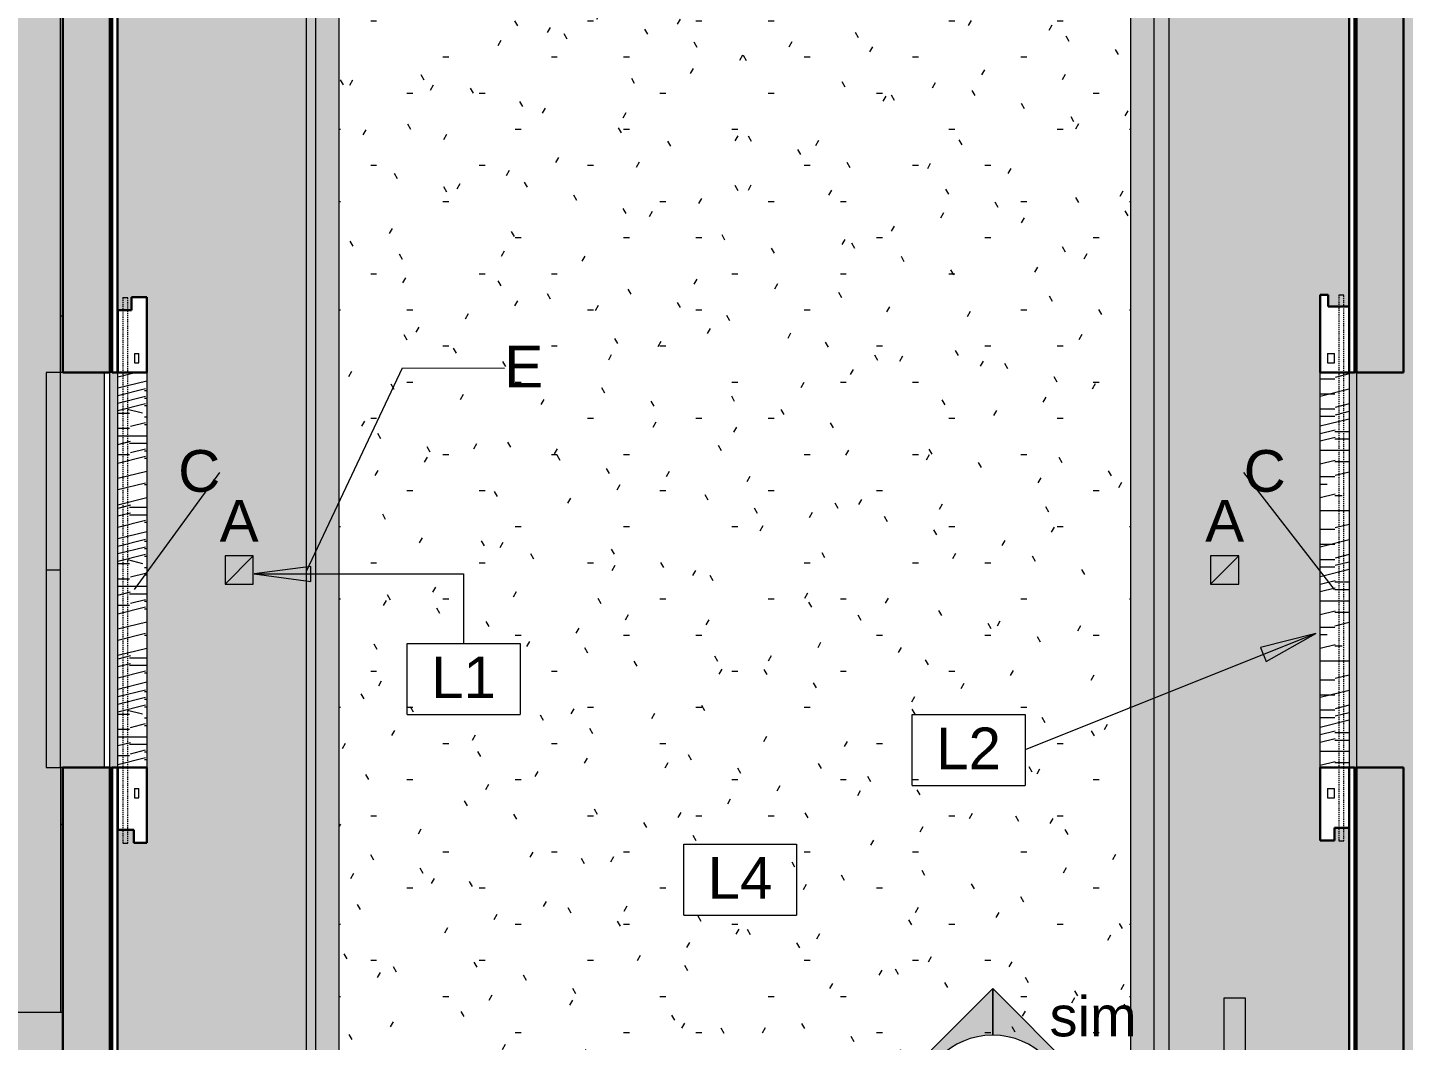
# Model space of a CAD drawing. Header units: inches. Extents: x -653 to 646, y -622 to -20.
# Drawn here: x -182.4 to -36.1, y -361.8 to -254.1 of the extents above; entities that cross this region are included whole.
import ezdxf

# ---------------------------------------------------------------- set-up
doc = ezdxf.new("R2010")
doc.units = ezdxf.units.IN
doc.header["$MEASUREMENT"] = 0
doc.linetypes.add('Hidden 1_8_', pattern=[0.1875, 0.125, -0.0625])
for name, color, linetype, lineweight in [('06_555 11th St_dwg', 8, 'Continuous', 9), ('A-ANNO-KEYN', 231, 'Continuous', 9), ('A-CLNG', 13, 'Continuous', 18), ('A-CLNG-PATT', 13, 'Continuous', 18), ('A-DETL', 90, 'Continuous', 9), ('A-DETL-GENF', 92, 'Continuous', 9), ('A-DETL-HDLN', 90, 'Hidden 1_8_', 9), ('A-DETL-THIN', 151, 'Continuous', 9), ('A-WALL-PATT', 111, 'Continuous', 18), ('E-LITE-EQPM', 33, 'Continuous', 9), ('E-LITE-EQPM-IDEN', 33, 'Continuous', 9), ('G-ANNO-SYMB', 111, 'Continuous', 9), ('I-WALL', 2, 'Continuous', 18), ('P', 7, 'Continuous', 9), ('Q-CASE', 31, 'Continuous', 9), ('S', 7, 'Continuous', 9), ('W', 7, 'Continuous', 9)]:
    doc.layers.add(name, color=color, linetype=linetype, lineweight=lineweight)
doc.styles.add('Arial_2', font='arial.ttf', dxfattribs={"height": 4.425898})
doc.styles.add('Swis721 Lt BT', font='swissl.ttf', dxfattribs={"height": 4.257319})
pattern_1 = [(0, (0, 0), (15.36, 3.84), [0.634, -10.886, 0.634, -10.886, -61.44]), (0, (0, 0), (15.36, 3.84), [-23.04, 0.634, -22.406, 0.634, -10.886, -26.88]), (0, (0, 0), (15.36, 3.84), [-57.6, 0.634, -7.046, 0.634, -18.566]), (120, (5.76, 1.92), (-11.005538, 11.38215), [0.634, -10.886, 0.634, -10.886, -61.44]), (120, (5.76, 1.92), (-11.005538, 11.38215), [-23.04, 0.634, -22.406, 0.634, -10.886, -26.88]), (120, (5.76, 1.92), (-11.005538, 11.38215), [-57.6, 0.634, -7.046, 0.634, -18.566]), (240, (7.68, 9.6), (-4.354462, -15.22215), [0.634, -10.886, 0.634, -10.886, -61.44]), (240, (7.68, 9.6), (-4.354462, -15.22215), [-23.04, 0.634, -22.406, 0.634, -10.886, -26.88]), (240, (7.68, 9.6), (-4.354462, -15.22215), [-57.6, 0.634, -7.046, 0.634, -18.566])]

# ---------------------------------------------------------------- blocks, each defined once
blk = doc.blocks.new('COVE LIGHT - COVE LIGHT-5210953-FIRST FLOOR')
at = {"layer": 'E-LITE-EQPM'}
for p, q in [((-152.73, -452.86), (-152.73, -170.95)), ((-61.09, -170.95), (-61.09, -452.86)), ((-151.76, -172.14), (-151.76, -451.29)), ((-62.64, -451.29), (-62.64, -172.14))]:
    blk.add_line(p, q, dxfattribs=at)
blk = doc.blocks.new('ELEV DOOR COVE - ELEV DOOR COVE-5210991-FIRST FLOOR')
at = {"layer": 'E-LITE-EQPM'}
for p, q in [((-171.01, -288.79), (-171.01, -289.79)), ((-171.01, -288.79), (-170.57, -288.79)), ((-170.57, -289.79), (-170.57, -288.79)), ((-44.2, -288.79), (-44.2, -289.79)), ((-44.2, -288.79), (-43.48, -288.79)), ((-43.48, -289.79), (-43.48, -288.79)), ((-171.01, -289.79), (-170.57, -289.79)), ((-44.2, -289.79), (-43.48, -289.79)), ((-171.01, -335), (-171.01, -336)), ((-171.01, -335), (-170.57, -335)), ((-171.01, -336), (-170.57, -336)), ((-170.57, -336), (-170.57, -335)), ((-44.2, -335), (-44.2, -336)), ((-44.2, -335), (-43.48, -335)), ((-44.2, -336), (-43.48, -336)), ((-43.48, -336), (-43.48, -335))]:
    blk.add_line(p, q, dxfattribs=at)
blk = doc.blocks.new('GLASS PANEL1 - GLASS PANEL-5234083-FIRST FLOOR')
at = {"layer": 'Q-CASE', "lineweight": 30}
for p, q in [((-173.35, -165.17), (-172.78, -165.17)), ((-173.35, -231.17), (-173.35, -165.17)), ((-172.78, -165.17), (-172.78, -231.17)), ((-172.78, -231.17), (-173.35, -231.17))]:
    blk.add_line(p, q, dxfattribs=at)
blk = doc.blocks.new('GLASS PANEL2 - GLASS PANEL-5234145-FIRST FLOOR')
at = {"layer": 'Q-CASE', "lineweight": 30}
for p, q in [((-173.35, -165.17), (-172.78, -165.17)), ((-173.35, -231.17), (-173.35, -165.17)), ((-172.78, -165.17), (-172.78, -231.17)), ((-172.78, -231.17), (-173.35, -231.17))]:
    blk.add_line(p, q, dxfattribs=at)
blk = doc.blocks.new('GLASS PANEL5 - GLASS PANEL-5234304-FIRST FLOOR')
at = {"layer": 'Q-CASE', "lineweight": 30}
for p, q in [((-173.35, -118.6), (-172.78, -118.6)), ((-173.35, -184.67), (-173.35, -118.6)), ((-172.78, -118.6), (-172.78, -184.67)), ((-172.78, -184.67), (-173.35, -184.67))]:
    blk.add_line(p, q, dxfattribs=at)
blk = doc.blocks.new('GLASS PANEL6 - GLASS PANEL-5234352-FIRST FLOOR')
at = {"layer": 'Q-CASE', "lineweight": 30}
for p, q in [((-173.35, -118.6), (-172.78, -118.6)), ((-173.35, -184.6), (-173.35, -118.6)), ((-172.78, -118.6), (-172.78, -184.6)), ((-172.78, -184.6), (-173.35, -184.6))]:
    blk.add_line(p, q, dxfattribs=at)
blk = doc.blocks.new('Glass Panels3 - Glass Panels-5235636-FIRST FLOOR')
at = {"layer": 'Q-CASE'}
h = blk.add_hatch(dxfattribs=at)
h.set_pattern_fill('FP_3', color=256, style=0, pattern_type=2)
h.set_pattern_definition([(0, (-3377.969, -2798.731), (0, -16), [3.2, -4.8, 1.6, -6.4]), (0, (-3366.769, -2799.131), (0, -16), [3.2, -12.8]), (0, (-3368.369, -2799.931), (0, -16), [1.6, -14.4]), (0, (-3377.169, -2800.331), (0, -16), [0.8, -11.2, 0.8, -3.2]), (0, (-3371.569, -2801.131), (0, -16), [3.2, -4.8, 0.8, -7.2]), (0, (-3375.569, -2801.531), (0, -16), [2.4, -13.6]), (0, (-3371.569, -2801.931), (0, -16), [4.8, -11.2]), (0, (-3376.369, -2802.331), (0, -16), [3.2, -12.8]), (0, (-3369.969, -2802.731), (0, -16), [8, -8]), (0, (-3374.769, -2803.531), (0, -16), [1.6, -4.8, 3.2, -6.4]), (0, (-3363.569, -2803.931), (0, -16), [3.2, -12.8]), (0, (-3366.769, -2804.331), (0, -16), [1.6, -14.4]), (0, (-3369.969, -2804.731), (0, -16), [1.6, -14.4]), (0, (-3377.969, -2805.131), (0, -16), [3.2, -12.8]), (0, (-3369.969, -2805.531), (0, -16), [3.2, -12.8]), (0, (-3369.969, -2806.331), (0, -16), [3.2, -3.2, 3.2, -6.4]), (0, (-3373.169, -2807.131), (0, -16), [1.6, -8, 3.2, -3.2]), (0, (-3369.969, -2807.531), (0, -16), [4.8, -11.2]), (0, (-3369.969, -2808.331), (0, -16), [3.2, -12.8]), (0, (-3376.369, -2808.731), (0, -16), [4.8, -6.4, 1.6, -3.2]), (0, (-3376.369, -2809.531), (0, -16), [8, -8]), (0, (-3366.769, -2809.931), (0, -16), [1.6, -14.4]), (0, (-3371.569, -2810.331), (0, -16), [3.2, -12.8]), (0, (-3374.769, -2810.731), (0, -16), [1.6, -6.4, 1.6, -6.4]), (0, (-3376.369, -2811.131), (0, -16), [1.6, -4.8, 3.2, -6.4]), (0, (-3373.169, -2811.531), (0, -16), [1.6, -8, 1.6, -4.8]), (0, (-3369.969, -2811.931), (0, -16), [4.8, -11.2]), (0, (-3376.369, -2812.731), (0, -16), [3.2, -12.8]), (0, (-3368.369, -2813.131), (0, -16), [1.6, -14.4]), (0, (-3365.169, -2813.531), (0, -16), [1.6, -14.4]), (345.964, (-3366.769, -2799.931), (15.9998326, 0.000553), [1.648, -64.322]), (345.964, (-3365.169, -2803.531), (15.9998326, 0.000553), [1.648, -64.322]), (345.964, (-3366.769, -2813.131), (15.9998326, 0.000553), [1.648, -64.322]), (345.964, (-3371.569, -2807.131), (15.9998326, 0.000553), [1.648, -64.322]), (345.964, (-3368.369, -2809.531), (15.9998326, 0.000553), [1.648, -64.322]), (345.964, (-3366.769, -2808.331), (15.9998326, 0.000553), [1.648, -64.322]), (345.964, (-3374.769, -2811.131), (15.9998326, 0.000553), [1.648, -64.322]), (345.964, (-3368.369, -2810.331), (15.9998326, 0.000553), [1.648, -64.322]), (345.964, (-3365.169, -2804.331), (15.9998326, 0.000553), [3.296, -62.674]), (345.964, (-3366.769, -2805.531), (15.9998326, 0.000553), [3.296, -62.674]), (345.964, (-3366.769, -2806.331), (15.9998326, 0.000553), [3.296, -62.674]), (194.036, (-3371.569, -2801.131), (-15.9998326, 0.000553), [1.648, -3.296, 1.648, -59.378]), (194.036, (-3374.769, -2803.531), (-15.9998326, 0.000553), [1.648, -64.322]), (194.036, (-3374.769, -2810.731), (-15.9998326, 0.000553), [3.296, -62.674]), (165.964, (-3366.769, -2799.131), (-15.9998326, -0.000553), [1.648, -64.322]), (14.036, (-3363.569, -2799.131), (15.9998326, -0.000553), [1.648, -64.322]), (14.036, (-3368.369, -2804.731), (15.9998326, -0.000553), [1.648, -64.322]), (14.036, (-3365.169, -2807.531), (15.9998326, -0.000553), [1.648, -64.322]), (14.036, (-3371.569, -2808.731), (15.9998326, -0.000553), [1.648, -64.322]), (14.036, (-3373.169, -2810.731), (15.9998326, -0.000553), [1.648, -64.322]), (14.036, (-3371.569, -2811.531), (15.9998326, -0.000553), [1.648, -64.322]), (14.036, (-3371.569, -2808.731), (15.9998326, -0.000553), [1.648, -64.322]), (14.036, (-3366.769, -2811.131), (15.9998326, -0.000553), [6.592, -59.378]), (14.036, (-3376.369, -2800.331), (15.9998326, -0.000553), [6.592, -59.378]), (14.036, (-3374.769, -2801.531), (15.9998326, -0.000553), [6.592, -59.378]), (14.036, (-3373.169, -2802.331), (15.9998326, -0.000553), [1.648, -3.296, 3.296, -57.73]), (14.036, (-3373.169, -2803.531), (15.9998326, -0.000553), [3.296, -3.296, 3.296, -56.082]), (14.036, (-3374.769, -2805.131), (15.9998326, -0.000553), [6.592, -59.378]), (14.036, (-3376.369, -2806.331), (15.9998326, -0.000553), [6.592, -59.378]), (14.036, (-3376.369, -2807.131), (15.9998326, -0.000553), [6.592, -59.378]), (14.036, (-3365.169, -2811.931), (15.9998326, -0.000553), [1.648, -64.322]), (14.036, (-3363.569, -2813.531), (15.9998326, -0.000553), [3.296, -62.674]), (14.036, (-3373.169, -2812.731), (15.9998326, -0.000553), [3.296, -62.674]), (14.036, (-3374.769, -2798.731), (15.9998326, -0.000553), [6.592, -59.378]), (14.036, (-3365.169, -2809.931), (15.9998326, -0.000553), [4.944, -61.026]), (14.036, (-3363.569, -2808.731), (15.9998326, -0.000553), [9.888, -56.082])])
h.paths.add_polyline_path([(-169.72, -332.79), (-169.72, -290.79), (-172.78, -290.79), (-172.78, -332.79), (-171.1, -332.79)], flags=0)
at = {"layer": 'Q-CASE', "lineweight": 30}
for p, q in [((-171.32, -282.79), (-169.72, -282.79)), ((-171.32, -284.17), (-171.32, -282.79)), ((-169.72, -282.79), (-169.72, -290.79)), ((-172.78, -290.79), (-172.78, -284.17)), ((-172.78, -284.17), (-171.32, -284.17)), ((-169.72, -290.79), (-172.78, -290.79)), ((-172.78, -339.41), (-172.78, -332.79)), ((-172.78, -332.79), (-169.72, -332.79)), ((-169.72, -332.79), (-169.72, -340.79)), ((-171.1, -339.41), (-172.78, -339.41)), ((-171.1, -340.79), (-171.1, -339.41)), ((-169.72, -340.79), (-171.1, -340.79))]:
    blk.add_line(p, q, dxfattribs=at)
at = {"layer": 'Q-CASE'}
for p, q in [((-172.78, -332.79), (-172.78, -290.79)), ((-169.72, -290.79), (-169.72, -332.79))]:
    blk.add_line(p, q, dxfattribs=at)
blk = doc.blocks.new('Glass Panels18 - Glass Panels-5235828-FIRST FLOOR')
at = {"layer": 'Q-CASE'}
h = blk.add_hatch(dxfattribs=at)
h.set_pattern_fill('FP_5', color=256, style=0, pattern_type=2)
h.set_pattern_definition([(180, (6550.14, 158.491), (2e-15, 16), [3.2, -4.8, 1.6, -6.4]), (180, (6538.94, 158.891), (2e-15, 16), [3.2, -12.8]), (180, (6540.54, 159.691), (2e-15, 16), [1.6, -14.4]), (180, (6549.34, 160.091), (2e-15, 16), [0.8, -11.2, 0.8, -3.2]), (180, (6543.74, 160.891), (2e-15, 16), [3.2, -4.8, 0.8, -7.2]), (180, (6547.74, 161.291), (2e-15, 16), [2.4, -13.6]), (180, (6543.74, 161.691), (2e-15, 16), [4.8, -11.2]), (180, (6548.54, 162.091), (2e-15, 16), [3.2, -12.8]), (180, (6542.14, 162.491), (2e-15, 16), [8, -8]), (180, (6546.94, 163.291), (2e-15, 16), [1.6, -4.8, 3.2, -6.4]), (180, (6535.74, 163.691), (2e-15, 16), [3.2, -12.8]), (180, (6538.94, 164.091), (2e-15, 16), [1.6, -14.4]), (180, (6542.14, 164.491), (2e-15, 16), [1.6, -14.4]), (180, (6550.14, 164.891), (2e-15, 16), [3.2, -12.8]), (180, (6542.14, 165.291), (2e-15, 16), [3.2, -12.8]), (180, (6542.14, 166.091), (2e-15, 16), [3.2, -3.2, 3.2, -6.4]), (180, (6545.34, 166.891), (2e-15, 16), [1.6, -8, 3.2, -3.2]), (180, (6542.14, 167.291), (2e-15, 16), [4.8, -11.2]), (180, (6542.14, 168.091), (2e-15, 16), [3.2, -12.8]), (180, (6548.54, 168.491), (2e-15, 16), [4.8, -6.4, 1.6, -3.2]), (180, (6548.54, 169.291), (2e-15, 16), [8, -8]), (180, (6538.94, 169.691), (2e-15, 16), [1.6, -14.4]), (180, (6543.74, 170.091), (2e-15, 16), [3.2, -12.8]), (180, (6546.94, 170.491), (2e-15, 16), [1.6, -6.4, 1.6, -6.4]), (180, (6548.54, 170.891), (2e-15, 16), [1.6, -4.8, 3.2, -6.4]), (180, (6545.34, 171.291), (2e-15, 16), [1.6, -8, 1.6, -4.8]), (180, (6542.14, 171.691), (2e-15, 16), [4.8, -11.2]), (180, (6548.54, 172.491), (2e-15, 16), [3.2, -12.8]), (180, (6540.54, 172.891), (2e-15, 16), [1.6, -14.4]), (180, (6537.34, 173.291), (2e-15, 16), [1.6, -14.4]), (165.964, (6538.94, 159.691), (-15.9998326, -0.000553), [1.648, -64.322]), (165.964, (6537.34, 163.291), (-15.9998326, -0.000553), [1.648, -64.322]), (165.964, (6538.94, 172.891), (-15.9998326, -0.000553), [1.648, -64.322]), (165.964, (6543.74, 166.891), (-15.9998326, -0.000553), [1.648, -64.322]), (165.964, (6540.54, 169.291), (-15.9998326, -0.000553), [1.648, -64.322]), (165.964, (6538.94, 168.091), (-15.9998326, -0.000553), [1.648, -64.322]), (165.964, (6546.94, 170.891), (-15.9998326, -0.000553), [1.648, -64.322]), (165.964, (6540.54, 170.091), (-15.9998326, -0.000553), [1.648, -64.322]), (165.964, (6537.34, 164.091), (-15.9998326, -0.000553), [3.296, -62.674]), (165.964, (6538.94, 165.291), (-15.9998326, -0.000553), [3.296, -62.674]), (165.964, (6538.94, 166.091), (-15.9998326, -0.000553), [3.296, -62.674]), (14.036, (6543.74, 160.891), (15.9998326, -0.000553), [1.648, -3.296, 1.648, -59.378]), (14.036, (6546.94, 163.291), (15.9998326, -0.000553), [1.648, -64.322]), (14.036, (6546.94, 170.491), (15.9998326, -0.000553), [3.296, -62.674]), (345.964, (6538.94, 158.891), (15.9998326, 0.000553), [1.648, -64.322]), (194.036, (6535.74, 158.891), (-15.9998326, 0.000553), [1.648, -64.322]), (194.036, (6540.54, 164.491), (-15.9998326, 0.000553), [1.648, -64.322]), (194.036, (6537.34, 167.291), (-15.9998326, 0.000553), [1.648, -64.322]), (194.036, (6543.74, 168.491), (-15.9998326, 0.000553), [1.648, -64.322]), (194.036, (6545.34, 170.491), (-15.9998326, 0.000553), [1.648, -64.322]), (194.036, (6543.74, 171.291), (-15.9998326, 0.000553), [1.648, -64.322]), (194.036, (6543.74, 168.491), (-15.9998326, 0.000553), [1.648, -64.322]), (194.036, (6538.94, 170.891), (-15.9998326, 0.000553), [6.592, -59.378]), (194.036, (6548.54, 160.091), (-15.9998326, 0.000553), [6.592, -59.378]), (194.036, (6546.94, 161.291), (-15.9998326, 0.000553), [6.592, -59.378]), (194.036, (6545.34, 162.091), (-15.9998326, 0.000553), [1.648, -3.296, 3.296, -57.73]), (194.036, (6545.34, 163.291), (-15.9998326, 0.000553), [3.296, -3.296, 3.296, -56.082]), (194.036, (6546.94, 164.891), (-15.9998326, 0.000553), [6.592, -59.378]), (194.036, (6548.54, 166.091), (-15.9998326, 0.000553), [6.592, -59.378]), (194.036, (6548.54, 166.891), (-15.9998326, 0.000553), [6.592, -59.378]), (194.036, (6537.34, 171.691), (-15.9998326, 0.000553), [1.648, -64.322]), (194.036, (6535.74, 173.291), (-15.9998326, 0.000553), [3.296, -62.674]), (194.036, (6545.34, 172.491), (-15.9998326, 0.000553), [3.296, -62.674]), (194.036, (6546.94, 158.491), (-15.9998326, 0.000553), [6.592, -59.378]), (194.036, (6537.34, 169.691), (-15.9998326, 0.000553), [4.944, -61.026]), (194.036, (6535.74, 168.491), (-15.9998326, 0.000553), [9.888, -56.082])])
h.paths.add_polyline_path([(3341.89, 2624.18), (3344.96, 2624.18), (3344.96, 2666.18), (3341.89, 2666.18), (3341.89, 2635.92)], flags=0)
at = {"layer": 'Q-CASE', "lineweight": 30}
for p, q in [((3341.89, 2674.43), (3342.74, 2674.43)), ((3341.89, 2666.18), (3341.89, 2674.43)), ((3342.74, 2674.43), (3342.74, 2673.17)), ((3342.74, 2673.17), (3344.96, 2673.17)), ((3344.96, 2673.17), (3344.96, 2666.18)), ((3344.96, 2666.18), (3341.89, 2666.18)), ((3341.89, 2616.43), (3341.89, 2624.18)), ((3341.89, 2624.18), (3344.96, 2624.18)), ((3344.96, 2624.18), (3344.96, 2617.79)), ((3343.39, 2616.43), (3341.89, 2616.43)), ((3344.96, 2617.79), (3343.39, 2617.79)), ((3343.39, 2617.79), (3343.39, 2616.43))]:
    blk.add_line(p, q, dxfattribs=at)
at = {"layer": 'Q-CASE'}
for p, q in [((3341.89, 2624.18), (3341.89, 2666.18)), ((3344.96, 2666.18), (3344.96, 2624.18))]:
    blk.add_line(p, q, dxfattribs=at)
blk = doc.blocks.new('L-Recessed Square Downlight - 4_  F-5242350-FIRST FLOOR')
at = {"layer": 'E-LITE-EQPM'}
for p, q in [((-1.5, -1.5), (-1.5, 1.5)), ((-1.5, 1.5), (1.5, 1.5)), ((-1.5, 1.5), (1.5, -1.5)), ((1.5, 1.5), (1.5, -1.5)), ((1.5, -1.5), (-1.5, -1.5))]:
    blk.add_line(p, q, dxfattribs=at)
blk = doc.blocks.new('06_555 11th St_dwg-4793957-FIRST FLOOR')
at = {"layer": 'P'}
blk.add_line((3197.68, 2650.72), (3199.18, 2650.72), dxfattribs=at)
at = {"layer": 'P', "flags": 128}
blk.add_lwpolyline([(3199.18, 2671.72), (3197.68, 2671.72), (3197.68, 2629.72), (3199.18, 2629.72)], close=True, dxfattribs=at)
at = {"layer": 'S'}
blk.add_line((3193.68, 2603.72), (3199.43, 2603.72), dxfattribs=at)
at = {"layer": 'W'}
for p, q in [((3199.18, 2677.72), (3199.43, 2677.72)), ((3199.18, 2623.72), (3199.43, 2623.72))]:
    blk.add_line(p, q, dxfattribs=at)
at = {"layer": 'W', "color": 9}
for p, q in [((3204.43, 2677.72), (3204.68, 2677.72)), ((3336.93, 2677.72), (3336.72, 2677.72)), ((3204.68, 2671.72), (3204.43, 2671.72)), ((3336.72, 2671.72), (3336.93, 2671.72)), ((3204.68, 2629.72), (3204.43, 2629.72)), ((3336.93, 2629.72), (3336.72, 2629.72)), ((3204.43, 2623.72), (3204.68, 2623.72)), ((3336.93, 2623.72), (3336.72, 2623.72))]:
    blk.add_line(p, q, dxfattribs=at)
at = {"layer": 'W', "flags": 128}
for points in [[(3199.43, 2671.72), (3199.18, 2671.72), (3199.18, 2737.72), (3204.43, 2737.72)], [(3199.43, 2629.72), (3199.18, 2629.72), (3199.18, 2603.72)]]:
    blk.add_lwpolyline(points, dxfattribs=at)
blk = doc.blocks.new('Keynote Tag - Keynote Number - Boxed-135510-FIRST FLOOR')
at = {"layer": 'A-ANNO-KEYN'}
for p, q in [((-0.125, -0.0792), (-0.125, 0.0781)), ((-0.125, 0.0781), (0.125, 0.0781)), ((0.125, 0.0781), (0.125, -0.0792)), ((-0.125, -0.0792), (0.125, -0.0792))]:
    blk.add_line(p, q, dxfattribs=at)
blk = doc.blocks.new('Drafting View - 3_32_ x 3_8_-334918-FIRST FLOOR')
at = {"layer": 'G-ANNO-SYMB'}
blk.add_hatch(color=256, dxfattribs=at).paths.add_polyline_path([(0, 0.2495), (0, 0), (-0.0469, 0), (-0.0469, 0.2495)], flags=0)
for p, q in [((0, 0.2495), (-0.0469, 0.2495)), ((-0.0469, 0.2495), (-0.0469, 0)), ((0, 0), (0, 0.2495)), ((-0.0469, 0), (0, 0))]:
    blk.add_line(p, q, dxfattribs=at)
blk = doc.blocks.new('Drafting View - Section Head - Filled-1367765-FIRST FLOOR')
at = {"layer": 'G-ANNO-SYMB'}
h = blk.add_hatch(color=256, dxfattribs=at)
edge = h.paths.add_edge_path(flags=0)
edge.add_line((-0.5202, 0), (-0.25, 0.2702))
edge.add_line((-0.25, 0.2702), (-0.25, 0.1667))
edge.add_arc((-0.25, 0), 0.1667, 90, 180)
edge.add_line((-0.4167, 0), (-0.5202, 0))
h = blk.add_hatch(color=256, dxfattribs=at)
edge = h.paths.add_edge_path(flags=0)
edge.add_line((0.0202, 0), (-0.0833, 0))
edge.add_arc((-0.25, 0), 0.1667, 0, 90)
edge.add_line((-0.25, 0.1667), (-0.25, 0.2702))
edge.add_line((-0.25, 0.2702), (0.0202, 0))
for p, q in [((-0.25, 0.2702), (-0.5202, 0)), ((-0.25, 0.2702), (-0.5202, 0)), ((-0.25, 0.2702), (0.0202, 0)), ((-0.25, 0.1667), (-0.25, 0.2702)), ((0.0202, 0), (-0.25, 0.2702)), ((-0.25, 0.2702), (-0.25, 0.1667)), ((-0.5202, 0), (-0.4167, 0)), ((-0.0833, 0), (0.0202, 0)), ((-0.5202, 0), (-0.4167, 0)), ((-0.4167, 0), (-0.5202, 0)), ((0.0202, 0), (-0.0833, 0)), ((-0.0833, 0), (0.0202, 0))]:
    blk.add_line(p, q, dxfattribs=at)
for start, end in [(0, 180), (360, 180), (90, 180), (0, 90), (180, 360)]:
    blk.add_arc((-0.25, 0), 0.1667, start, end, dxfattribs=at)

msp = doc.modelspace()

# ---------------------------------------------------------------- hatches: boundary and pattern name
at = {"layer": 'A-ANNO-KEYN'}
for points in [[(-158.29, -312.22), (-152.29, -313.01), (-152.29, -311.43)], [(-45.45, -318.54), (-51.32, -320.04), (-50.73, -321.51)]]:
    msp.add_hatch(color=256, dxfattribs=at).paths.add_polyline_path(points, flags=0)
at = {"layer": 'A-CLNG-PATT'}
h = msp.add_hatch(dxfattribs=at)
h.set_pattern_fill('FP_1', color=256, style=0, pattern_type=2)
h.set_pattern_definition(pattern_1)
h.paths.add_polyline_path([(-65.14, -542.54), (-41.14, -542.54), (-41.14, -542.37), (-173.64, -542.37), (-173.64, -542.54), (-72.54, -542.54)], flags=0)
h.paths.add_polyline_path([(-41.91, -440.79), (-43.48, -440.79), (-43.48, -440.86), (-41.91, -440.86)], flags=0)
h.paths.add_polyline_path([(-41.15, -482.37), (-41.14, -482.36), (-41.14, -480.29), (-59.14, -480.29), (-59.14, -460.29), (-41.91, -460.29), (-41.91, -447.25), (-43.48, -447.25), (-43.48, -448.61), (-44.98, -448.61), (-44.98, -440.86), (-44.2, -440.86), (-44.2, -440.79), (-44.98, -440.79), (-44.98, -390.61), (-44.13, -390.61), (-44.13, -391.87), (-41.91, -391.87), (-41.91, -339.19), (-43.48, -339.19), (-43.48, -340.54), (-44.98, -340.54), (-44.98, -282.54), (-44.13, -282.54), (-44.13, -283.8), (-41.91, -283.8), (-41.91, -231.19), (-43.48, -231.19), (-43.48, -232.54), (-44.98, -232.54), (-44.98, -174.54), (-44.13, -174.54), (-44.13, -175.8), (-41.91, -175.8), (-41.91, -224.79), (-41.35, -224.79), (-41.35, -290.79), (-41.91, -290.79), (-41.91, -332.79), (-41.35, -332.79), (-41.35, -398.86), (-41.91, -398.86), (-41.91, -440.79), (-41.35, -440.79), (-41.35, -460.29), (-41.14, -460.29), (-41.14, -145.11), (-173.64, -145.11), (-173.63, -145.23), (-155.64, -145.23), (-155.64, -165.23), (-172.78, -165.23), (-172.78, -176.17), (-171.32, -176.17), (-171.32, -174.79), (-169.72, -174.79), (-169.72, -176.33), (-168.41, -181.25), (-169.72, -181.25), (-169.72, -232.79), (-171.1, -232.79), (-171.1, -231.41), (-172.78, -231.41), (-172.78, -182.79), (-173.35, -182.79), (-173.35, -165.23), (-173.64, -165.23), (-173.64, -482.37), (-56.54, -482.37)], flags=0)
h.paths.add_polyline_path([(-157.45, -480.29), (-173.14, -480.29), (-173.14, -460.29), (-173.35, -460.29), (-173.35, -440.79), (-172.78, -440.79), (-172.78, -392.17), (-171.32, -392.17), (-171.32, -390.79), (-169.72, -390.79), (-169.72, -442.34), (-168.41, -442.34), (-169.72, -447.25), (-169.72, -448.79), (-171.1, -448.79), (-171.1, -447.41), (-172.78, -447.41), (-172.78, -460.29), (-155.14, -460.29), (-155.14, -480.29)], flags=0)
h.paths.add_polyline_path([(-129.18, -468.2), (-135.64, -466.47), (-129.18, -464.75), (-129.18, -466.2)], flags=0)
h.paths.add_polyline_path([(-85.59, -467.31), (-85.59, -463.85), (-79.14, -465.58)], flags=0)
h.paths.add_polyline_path([(-65.14, -448.79), (-149.26, -448.79), (-149.26, -174.79), (-65.14, -174.79), (-65.14, -396.39)], flags=0)
h.paths.add_polyline_path([(-173.39, -398.79), (-173.39, -332.79), (-172.82, -332.79), (-172.82, -398.79)], flags=0)
h.paths.add_polyline_path([(-171.1, -340.79), (-171.1, -339.41), (-172.78, -339.41), (-172.78, -284.17), (-171.32, -284.17), (-171.32, -282.79), (-169.72, -282.79), (-169.72, -340.79)], flags=0)
h.paths.add_polyline_path([(-173.39, -290.79), (-173.39, -224.79), (-172.82, -224.79), (-172.82, -290.79)], flags=0)
h.paths.add_polyline_path([(-42.73, -165.23), (-59.39, -165.23), (-59.39, -145.23), (-41.39, -145.23), (-41.39, -165.23)], flags=0)
h.paths.add_polyline_path([(-69.18, -160.2), (-75.64, -158.47), (-69.18, -156.75)], flags=0)
h.paths.add_polyline_path([(-129.18, -160.2), (-135.64, -158.47), (-129.18, -156.75)], flags=0)
h = msp.add_hatch(dxfattribs=at)
h.set_pattern_fill('FP_1', color=256, style=0, pattern_type=2)
h.set_pattern_definition(pattern_1)
h.paths.add_polyline_path([(-65.14, -448.79), (-65.14, -174.79), (-149.26, -174.79), (-149.26, -448.79), (-98.72, -448.79)], flags=0)
h.paths.add_polyline_path([(-107.39, -448.79), (-109.12, -442.34), (-105.66, -442.34)], flags=0)
h.paths.add_polyline_path([(-105.66, -181.25), (-109.12, -181.25), (-107.39, -174.79)], flags=0)
at = {"layer": 'A-DETL-GENF'}
h = msp.add_hatch(color=254, dxfattribs=at)
h.paths.add_polyline_path([(-653.39, -622.4), (614.42, -622.4), (614.42, -482.36), (532.68, -482.37), (532.68, -557.54), (-617.47, -557.54), (-617.47, -516.92), (-653.39, -516.92), (-653.39, -571.97)], flags=0)
h.paths.add_polyline_path([(-617.47, -511.67), (-617.47, -451.04), (-630.09, -451.04), (-630.09, -445.79), (-541.22, -445.79), (-541.22, -147.23), (-653.39, -147.23), (-653.39, -303.04), (-541.59, -303.04), (-541.59, -308.29), (-653.39, -308.29), (-653.39, -309.3), (-632.37, -309.3), (-632.37, -334.67), (-541.59, -334.67), (-541.59, -339.92), (-653.39, -339.92), (-653.39, -511.67), (-618.41, -511.67)], flags=0)
h.paths.add_polyline_path([(-394.7, -481.62), (-394.7, -464.68), (-382.7, -464.68), (-382.7, -477.74), (-178.64, -477.74), (-178.64, -440.79), (-174.22, -440.79), (-174.22, -398.79), (-178.64, -398.79), (-178.64, -332.79), (-174.22, -332.79), (-174.22, -290.79), (-178.64, -290.79), (-178.64, -224.98), (-174.22, -224.98), (-174.22, -182.79), (-178.64, -182.79), (-178.64, -146.61), (-340.08, -146.61), (-340.08, -181.98), (-292.7, -181.98), (-292.7, -155.79), (-283.57, -155.79), (-283.57, -254.98), (-189.39, -254.98), (-189.39, -155.79), (-184.39, -155.79), (-184.39, -358.79), (-189.39, -358.79), (-189.39, -259.61), (-283.57, -259.61), (-283.57, -358.79), (-292.7, -358.79), (-292.7, -276.12), (-388.7, -276.12), (-388.7, -218.61), (-438.19, -218.61), (-438.19, -188.29), (-433.57, -188.29), (-433.57, -213.98), (-344.71, -213.98), (-344.71, -146.61), (-433.57, -146.61), (-433.57, -148.29), (-438.19, -148.29), (-438.19, -146.61), (-536.59, -146.61), (-536.59, -339.98), (-515.34, -339.98), (-515.34, -476.99), (-448.19, -476.99), (-448.19, -468.3), (-443.57, -468.3), (-443.57, -428.3), (-448.19, -428.3), (-448.19, -397.3), (-388.7, -397.3), (-388.7, -297.81), (-384.07, -297.81), (-384.07, -409.3), (-382.7, -409.3), (-382.7, -424.68), (-394.7, -424.68), (-394.72, -481.62)], flags=0)
h.paths.add_polyline_path([(614.42, -477.73), (614.42, -146.04), (521.36, -146.04), (521.36, -387.04), (483.93, -387.04), (483.93, -407.79), (555.8, -407.79), (555.8, -391.92), (521.6, -391.92), (521.6, -387.29), (593.1, -387.29), (593.1, -391.92), (560.43, -391.92), (560.43, -435.04), (555.8, -435.04), (555.8, -475.04), (560.43, -475.04), (560.43, -477.73), (611.45, -477.73)], flags=0)
h.paths.add_polyline_path([(77.76, -477.73), (215.86, -477.73), (215.86, -421.04), (219.36, -421.04), (219.36, -477.73), (313.61, -477.73), (313.61, -425.54), (373.36, -425.54), (373.36, -337.54), (346.86, -337.54), (346.86, -200.11), (293.61, -200.11), (293.61, -186.61), (194.93, -186.61), (194.93, -191.47), (190.3, -191.47), (190.3, -181.29), (194.93, -181.29), (194.93, -181.98), (293.61, -181.98), (293.61, -155.48), (356.36, -155.48), (356.36, -158.54), (379.86, -158.54), (379.86, -146.04), (194.93, -146.04), (194.93, -147.29), (190.3, -147.29), (190.3, -146.04), (171.36, -146.04), (171.36, -143.29), (96.36, -143.29), (96.36, -146.04), (-36.14, -146.04), (-36.14, -182.79), (-41.14, -182.79), (-41.14, -224.79), (-36.14, -224.79), (-36.14, -290.79), (-41.14, -290.79), (-41.14, -332.79), (-36.14, -332.79), (-36.14, -398.79), (-41.14, -398.79), (-41.14, -440.79), (-36.14, -440.79), (-36.14, -477.73), (-8.39, -477.73), (-8.39, -473.54), (47.61, -473.54), (47.61, -477.73), (77.55, -477.73)], flags=0)
h.paths.add_polyline_path([(379.36, -477.73), (379.36, -429.04), (317.11, -429.04), (317.11, -477.73)], flags=0)
h.paths.add_polyline_path([(444.05, -477.73), (444.05, -476.04), (448.68, -476.04), (448.68, -436.04), (444.05, -436.04), (444.05, -387.04), (430.86, -387.04), (430.86, -383.54), (502.36, -383.54), (502.36, -146.04), (383.36, -146.04), (383.36, -162.04), (356.36, -162.04), (356.36, -192.04), (383.61, -192.04), (383.61, -195.54), (356.36, -195.54), (356.36, -334.04), (383.61, -334.04), (383.61, -337.54), (382.86, -337.54), (382.86, -383.54), (395.11, -383.54), (395.11, -387.04), (382.86, -387.04), (382.86, -477.73)], flags=0)
h.paths.add_polyline_path([(-528.64, -476.99), (-519.97, -476.99), (-519.97, -344.61), (-532.22, -344.61), (-532.22, -476.99)], flags=0)
h.paths.add_polyline_path([(-189.39, -467.79), (-189.39, -370.79), (-184.39, -370.79), (-184.39, -467.79)], flags=0)
h.paths.add_polyline_path([(-288.07, -467.79), (-292.7, -467.79), (-292.7, -370.79), (-283.57, -370.79), (-283.57, -467.79)], flags=0)
h.paths.add_polyline_path([(70.11, -467.79), (70.11, -370.79), (73.61, -370.79), (73.61, -467.79)], flags=0)
h.paths.add_polyline_path([(77.55, -467.79), (74.05, -467.79), (74.05, -370.79), (77.55, -370.79), (77.55, -465.14)], flags=0)
h.paths.add_polyline_path([(-25.89, -467.79), (-30.89, -467.79), (-30.89, -370.79), (-25.89, -370.79), (-25.89, -461.79)], flags=0)
h.paths.add_polyline_path([(-234.09, -461.79), (-264.89, -461.79), (-264.89, -377.79), (-190.64, -377.79), (-190.64, -398.79), (-197.64, -398.79), (-197.64, -381.29), (-261.39, -381.29), (-261.39, -458.29), (-197.64, -458.29), (-197.64, -440.79), (-190.64, -440.79), (-190.64, -461.79), (-200.39, -461.79)], flags=0)
h.paths.add_polyline_path([(47.61, -461.79), (-24.14, -461.79), (-24.14, -440.79), (-17.14, -440.79), (-17.14, -458.29), (46.61, -458.29), (46.61, -381.29), (-17.14, -381.29), (-17.14, -398.79), (-24.14, -398.79), (-24.14, -377.79), (50.11, -377.79), (50.11, -461.79)], flags=0)
h.paths.add_polyline_path([(477.02, -407.79), (479.3, -407.79), (479.3, -387.04), (448.68, -387.04), (448.68, -407.79), (476.72, -407.79)], flags=0)
h.paths.add_polyline_path([(215.86, -381.04), (215.86, -366.79), (77.76, -366.79), (77.76, -359.79), (183.01, -359.79), (183.01, -363.29), (219.36, -363.29), (219.36, -381.04)], flags=0)
h.paths.add_polyline_path([(-200.39, -370.79), (-268.39, -370.79), (-268.39, -361.79), (-200.39, -361.79)], flags=0)
h.paths.add_polyline_path([(46.61, -369.79), (-14.39, -369.79), (-14.39, -360.79), (47.61, -360.79), (47.61, -369.79)], flags=0)
h.paths.add_polyline_path([(70.11, -358.79), (69.86, -358.79), (69.86, -260.11), (-25.89, -260.11), (-25.89, -358.79), (-30.89, -358.79), (-30.89, -155.79), (-25.89, -155.79), (-25.89, -255.48), (69.86, -255.48), (69.86, -155.79), (73.36, -155.79), (73.36, -358.79)], flags=0)
h.paths.add_polyline_path([(73.86, -358.79), (73.86, -155.79), (77.36, -155.79), (77.36, -236.17), (182.76, -236.17), (182.76, -245.42), (77.36, -245.42), (77.36, -358.79), (74.05, -358.79)], flags=0)
h.paths.add_polyline_path([(-264.89, -353.79), (-264.89, -269.79), (-190.64, -269.79), (-190.64, -290.79), (-197.64, -290.79), (-197.64, -273.29), (-261.39, -273.29), (-261.39, -350.29), (-197.64, -350.29), (-197.64, -332.79), (-190.64, -332.79), (-190.64, -353.79), (-261.39, -353.79)], flags=0)
h.paths.add_polyline_path([(50.11, -353.79), (-24.14, -353.79), (-24.14, -332.79), (-17.14, -332.79), (-17.14, -350.29), (46.61, -350.29), (46.61, -273.29), (-17.14, -273.29), (-17.14, -290.79), (-24.14, -290.79), (-24.14, -269.79), (50.11, -269.79), (50.11, -350.29)], flags=0)
h.paths.add_polyline_path([(186.86, -337.79), (186.86, -262.79), (190.36, -262.79), (190.36, -337.79)], flags=0)
h.paths.add_polyline_path([(194.36, -337.79), (190.86, -337.79), (190.86, -262.79), (194.36, -262.79), (194.36, -321.05)], flags=0)
h.paths.add_polyline_path([(-296.59, -271.5), (-292.7, -271.5), (-292.7, -218.61), (-321.09, -218.61), (-321.09, -271.5), (-306.27, -271.5)], flags=0)
h.paths.add_polyline_path([(-325.72, -271.5), (-325.72, -218.61), (-384.07, -218.61), (-384.07, -271.5), (-331.3, -271.5)], flags=0)
h.paths.add_polyline_path([(-199.04, -245.79), (-264.89, -245.79), (-264.89, -161.79), (-190.64, -161.79), (-190.64, -182.79), (-197.64, -182.79), (-197.64, -165.29), (-261.39, -165.29), (-261.39, -242.29), (-197.64, -242.29), (-197.64, -224.79), (-190.64, -224.79), (-190.64, -245.79), (-197.64, -245.79)], flags=0)
h.paths.add_polyline_path([(46.61, -245.79), (-24.14, -245.79), (-24.14, -224.79), (-17.14, -224.79), (-17.14, -242.29), (46.61, -242.29), (46.61, -165.29), (-17.14, -165.29), (-17.14, -182.79), (-24.14, -182.79), (-24.14, -161.79), (50.11, -161.79), (50.11, -245.79)], flags=0)
h.paths.add_polyline_path([(194.36, -232.47), (190.3, -232.47), (190.3, -231.47), (194.93, -231.47), (194.93, -232.47)], flags=0)
h.paths.add_polyline_path([(-292.7, -213.98), (-292.7, -186.61), (-340.08, -186.61), (-340.08, -213.98), (-295.75, -213.98)], flags=0)
h.paths.add_polyline_path([(346.86, -195.48), (346.86, -160.11), (298.24, -160.11), (298.24, -195.48), (316.39, -195.48)], flags=0)
h.paths.add_polyline_path([(-8.39, -151.36), (-8.39, -146.73), (47.61, -146.73), (47.61, -151.36), (46.61, -151.36)], flags=0)
h.paths.add_polyline_path([(297.47, -142.54), (614.42, -142.54), (614.42, -19.69), (-43.64, -19.69), (-43.64, -80.23), (188.43, -80.23), (188.43, -80.29), (188.61, -80.29), (188.61, -142.54), (257.67, -142.54)], flags=0)
h.paths.add_polyline_path([(-448.48, -141.98), (-178.45, -141.98), (-178.44, -141.79), (-176.39, -141.79), (-176.39, -82.29), (-50.39, -82.29), (-50.39, -80.29), (-50.14, -80.29), (-50.14, -19.69), (-653.39, -19.69), (-653.39, -141.98), (-494.92, -141.98)], flags=0)
at = {"layer": 'A-WALL-PATT', "lineweight": 9}
for points in [[(-177.96, -290.79), (-173.64, -290.79), (-173.64, -224.98), (-178.64, -224.98), (-178.64, -290.79)], [(-41.14, -290.79), (-36.14, -290.79), (-36.14, -224.79), (-41.14, -224.79), (-41.14, -260.11)], [(-178.64, -398.79), (-173.64, -398.79), (-173.64, -332.79), (-178.64, -332.79), (-178.64, -370.79)], [(-41.14, -398.79), (-36.14, -398.79), (-36.14, -332.79), (-41.14, -332.79), (-41.14, -396.39)]]:
    msp.add_hatch(color=7, dxfattribs=at).paths.add_polyline_path(points, flags=0)

# ---------------------------------------------------------------- linework, layer by layer
at = {"layer": 'A-ANNO-KEYN'}
for p, q in [((-152.29, -311.43), (-158.29, -312.22)), ((-152.29, -313.01), (-152.29, -311.43)), ((-158.29, -312.22), (-152.29, -313.01)), ((-158.29, -312.22), (-136.03, -312.22)), ((-136.03, -312.22), (-136.03, -319.59)), ((-45.45, -318.54), (-76.34, -330.92)), ((-45.45, -318.54), (-51.32, -320.04)), ((-50.73, -321.51), (-45.45, -318.54)), ((-51.32, -320.04), (-50.73, -321.51))]:
    msp.add_line(p, q, dxfattribs=at)
at = {"layer": 'A-CLNG'}
for p, q in [((-149.26, -448.79), (-149.26, -174.79)), ((-65.14, -174.79), (-65.14, -448.79)), ((-173.64, -332.79), (-173.64, -290.79)), ((-41.14, -290.79), (-41.14, -332.79))]:
    msp.add_line(p, q, dxfattribs=at)
at = {"layer": 'A-DETL'}
for p, q in [((-172.24, -282.84), (-171.74, -282.84)), ((-42.49, -282.59), (-42.99, -282.59)), ((-42.99, -340.59), (-42.49, -340.59)), ((-172.24, -340.84), (-171.74, -340.84))]:
    msp.add_line(p, q, dxfattribs=at)
at = {"layer": 'A-DETL-HDLN'}
for p, q in [((-172.24, -282.84), (-172.24, -340.84)), ((-171.74, -340.84), (-171.74, -282.84)), ((-42.99, -282.59), (-42.99, -340.59)), ((-42.49, -340.59), (-42.49, -282.59))]:
    msp.add_line(p, q, dxfattribs=at)
at = {"layer": 'A-DETL-THIN'}
for p, q in [((-174.22, -332.79), (-174.22, -290.79)), ((-41.14, -290.79), (-41.14, -332.79))]:
    msp.add_line(p, q, dxfattribs=at)
at = {"layer": 'E-LITE-EQPM-IDEN'}
for p, q in [((-152.73, -311.91), (-142.54, -290.31)), ((-142.54, -290.31), (-131.69, -290.35)), ((-171.01, -313.88), (-161.93, -301.43)), ((-43.48, -313.88), (-53.09, -301.43))]:
    msp.add_line(p, q, dxfattribs=at)
at = {"layer": 'I-WALL', "color": 8, "lineweight": 30}
for p, q in [((-178.64, -290.79), (-178.64, -224.98)), ((-173.64, -224.98), (-173.64, -290.79)), ((-41.14, -290.79), (-41.14, -224.79)), ((-36.14, -224.79), (-36.14, -290.79)), ((-173.64, -290.79), (-178.64, -290.79)), ((-36.14, -290.79), (-41.14, -290.79)), ((-178.64, -398.79), (-178.64, -332.79)), ((-178.64, -332.79), (-173.64, -332.79)), ((-173.64, -332.79), (-173.64, -398.79)), ((-41.14, -398.79), (-41.14, -332.79)), ((-41.14, -332.79), (-36.14, -332.79)), ((-36.14, -332.79), (-36.14, -398.79))]:
    msp.add_line(p, q, dxfattribs=at)

# ---------------------------------------------------------------- block references
at = {"layer": '06_555 11th St_dwg', "color": 7}
msp.add_blockref('06_555 11th St_dwg-4793957-FIRST FLOOR', (-3378.07, -2962.51), dxfattribs=at)
at = {"layer": 'A-ANNO-KEYN', "xscale": 47.99999999999997, "yscale": 47.99999999999997, "zscale": 47.99999999999997}
for p in [(-136.03, -323.34), (-82.34, -330.9), (-106.64, -344.67)]:
    msp.add_blockref('Keynote Tag - Keynote Number - Boxed-135510-FIRST FLOOR', p, dxfattribs=at)
at = {"layer": 'E-LITE-EQPM'}
for name in ['COVE LIGHT - COVE LIGHT-5210953-FIRST FLOOR', 'ELEV DOOR COVE - ELEV DOOR COVE-5210991-FIRST FLOOR']:
    msp.add_blockref(name, (0, 0), dxfattribs=at)
at = {"layer": 'E-LITE-EQPM', "extrusion": (0, 0, -1), "rotation": 180}
for p in [(159.89, -311.79), (55.14, -311.79)]:
    msp.add_blockref('L-Recessed Square Downlight - 4_  F-5242350-FIRST FLOOR', p, dxfattribs=at)
at = {"layer": 'G-ANNO-SYMB', "xscale": 47.99999999999997, "yscale": 47.99999999999997, "zscale": 47.99999999999997}
msp.add_blockref('Drafting View - Section Head - Filled-1367765-FIRST FLOOR', (-67.8, -369.23), dxfattribs=at)
at = {"layer": 'G-ANNO-SYMB', "extrusion": (0, 0, -1), "xscale": 47.99999999999997, "yscale": 47.99999999999997, "zscale": 47.99999999999997}
msp.add_blockref('Drafting View - 3_32_ x 3_8_-334918-FIRST FLOOR', (55.21, -369.23), dxfattribs=at)
at = {"layer": 'Q-CASE'}
for name, p in [('GLASS PANEL1 - GLASS PANEL-5234083-FIRST FLOOR', (-0.03, -59.62)), ('GLASS PANEL6 - GLASS PANEL-5234352-FIRST FLOOR', (131.44, -106.19)), ('Glass Panels3 - Glass Panels-5235636-FIRST FLOOR', (0, 0)), ('Glass Panels18 - Glass Panels-5235828-FIRST FLOOR', (-3386.87, -2956.97)), ('GLASS PANEL2 - GLASS PANEL-5234145-FIRST FLOOR', (-0.03, -167.62)), ('GLASS PANEL5 - GLASS PANEL-5234304-FIRST FLOOR', (131.44, -214.19))]:
    msp.add_blockref(name, p, dxfattribs=at)

# ---------------------------------------------------------------- texts
at = {"layer": 'E-LITE-EQPM-IDEN', "char_height": 4.43, "attachment_point": 2, "line_spacing_factor": 0.938532, "style": 'Arial_2'}
for s, insert, width in [('E', (-129.64, -287.97), 4.914), ('C', (-164.14, -299.05), 5.292), ('C', (-50.88, -299.05), 5.292), ('A', (-159.89, -304.34), 4.914), ('A', (-55.14, -304.34), 4.914)]:
    msp.add_mtext(s, dxfattribs=dict(at, insert=insert, width=width))
at = {"layer": 'G-ANNO-SYMB', "insert": (-73.75, -357.1), "char_height": 4.257, "width": 10.908, "attachment_point": 1, "line_spacing_factor": 1.00667, "style": 'Swis721 Lt BT'}
msp.add_mtext('sim', dxfattribs=at)

# ---------------------------------------------------------------- next in the draw order: texts
at = {"layer": 'A-ANNO-KEYN', "char_height": 4.426, "width": 8.208, "attachment_point": 2, "line_spacing_factor": 0.938532, "style": 'Arial_2', "bg_fill": 3, "box_fill_scale": 1.25, "bg_fill_color": 0, "bg_fill_transparency": 0}
for s, insert in [('L1', (-136.04, -320.99)), ('L2', (-82.36, -328.54)), ('L4', (-106.65, -342.31))]:
    msp.add_mtext(s, dxfattribs=dict(at, insert=insert))

doc.saveas('drawing.dxf')
